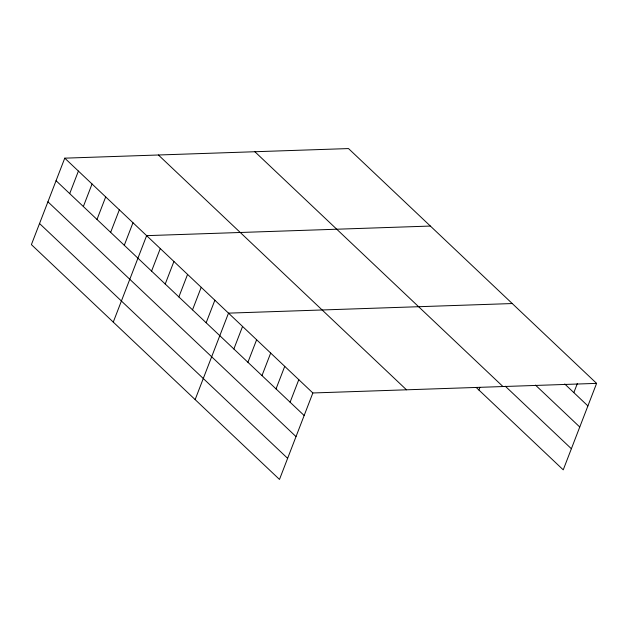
<?xml version="1.0" encoding="UTF-8"?>
<svg xmlns="http://www.w3.org/2000/svg" width="628" height="628" viewBox="0 0 628 628"><rect width="100%" height="100%" fill="white"/><g stroke="black" fill="none" stroke-linecap="round" stroke-linejoin="round"><path stroke-width="0.94" d="M596.6 383.378L348.509 148.569L64.763 158.162L31.4 244.622L279.491 479.431L312.854 392.971L596.6 383.378L563.238 469.838L476.157 387.421M69.708 193.62L78.406 171.075M83.351 206.534L92.049 183.988M97.002 219.447L105.7 196.902M110.646 232.36L119.344 209.815M124.289 245.281L132.987 222.736M113.268 322.109L146.63 235.649L430.376 226.056M151.576 271.108L160.281 248.562M165.227 284.021L173.925 261.476M178.87 296.934L187.568 274.389M192.513 309.855L201.211 287.31M206.157 322.768L214.862 300.223M195.143 399.596L228.506 313.137L512.252 303.544M233.867 348.987L242.565 326.442M247.919 362.293L256.624 339.748M261.978 375.599L270.684 353.054M276.037 388.905L284.735 366.36M290.097 402.21L298.795 379.665M478.889 390.004L479.902 387.366M573.843 392.618L577.32 383.598M564.705 383.967L587.902 405.924M535.48 385.105L579.762 427.016M505.305 386.212L571.378 448.745M254.874 151.733L502.965 386.55M158.397 154.99L406.489 389.807M64.763 158.162L312.854 392.971M56.065 180.707L304.156 415.516M47.924 201.8L296.016 436.609M39.54 223.529L287.632 458.346"/></g></svg>
